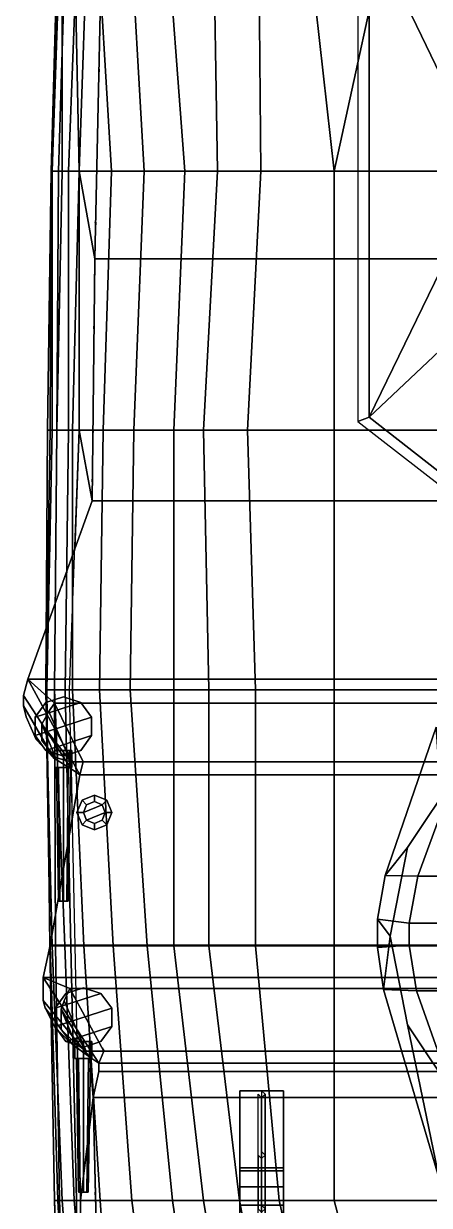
# Model space of a CAD drawing. Header units: millimetres. Extents: x -15 to 15, y -108 to 101.
# Drawn here: x -13.7 to -4.41, y -15.38 to 11.67 of the extents above; entities that cross this region are included whole.
import ezdxf

# ---------------------------------------------------------------- set-up
doc = ezdxf.new("R2010")
doc.units = ezdxf.units.MM
for name, color, linetype in [('citadelle', 3, 'Continuous'), ('gun', 1, 'Continuous'), ('railings', 6, 'Continuous'), ('superstructure', 4, 'Continuous'), ('turret', 2, 'Continuous')]:
    doc.layers.add(name, color=color, linetype=linetype)

msp = doc.modelspace()

# ---------------------------------------------------------------- linework, layer by layer
for points in [[(-11.86, 15.78, 1.9), (-12.22, 14.28, 1.9), (-12.43, 8.29, 1.9), (-12.07, 6.28, 1.9)], [(-12.72, 14.28, -3.26), (-12.86, 14.28, -4.75), (-13.07, 8.29, -4.75), (-12.9, 8.29, -3.26)], [(-12.86, 14.28, -4.75), (-12.9, 14.28, -5.55), (-13.07, 8.29, -6.29), (-13.07, 8.29, -4.75)], [(-12.9, 14.28, -5.55), (-12.82, 14.28, -6.29), (-12.82, 8.29, -7), (-13.07, 8.29, -6.29)], [(-12.84, 14.28, -2.11), (-12.89, 14.28, -3.04), (-13.05, 8.29, -3.04), (-13.05, 8.29, -2.11)], [(-12.89, 14.28, -3.04), (-12.72, 14.28, -3.26), (-12.9, 8.29, -3.26), (-13.05, 8.29, -3.04)], [(-12.44, 14.28, 1.63), (-12.84, 14.28, -2.11), (-13.05, 8.29, -2.11), (-12.67, 8.29, 1.63)], [(-12.82, 14.28, -6.29), (-12.55, 14.28, -7), (-12.43, 8.29, -7.66), (-12.82, 8.29, -7)], [(-12.22, 14.28, 1.9), (-12.44, 14.28, 1.63), (-12.67, 8.29, 1.63), (-12.43, 8.29, 1.9)], [(-12.55, 14.28, -7), (-12.05, 14.28, -7.66), (-11.69, 8.29, -8.31), (-12.43, 8.29, -7.66)], [(-12.05, 14.28, -7.66), (-11.28, 14.28, -8.31), (-10.94, 8.29, -8.76), (-11.69, 8.29, -8.31)], [(-11.28, 14.28, -8.31), (-10.46, 14.28, -8.76), (-10.01, 8.29, -9.13), (-10.94, 8.29, -8.76)], [(-10.46, 14.28, -8.76), (-9.36, 14.28, -9.13), (-9.26, 8.29, -9.3), (-10.01, 8.29, -9.13)], [(-9.36, 14.28, -9.13), (-8.32, 14.28, -9.3), (-8.27, 8.29, -9.42), (-9.26, 8.29, -9.3)], [(-8.32, 14.28, -9.3), (-7.26, 14.28, -9.42), (-6.59, 8.29, -9.51), (-8.27, 8.29, -9.42)], [(-7.26, 14.28, -9.42), (-5.28, 14.28, -9.51), (-6.59, 8.29, -9.51)], [(-5.28, 14.28, -9.51), (0, 14.28, -9.55), (0, 8.29, -9.55), (-6.59, 8.29, -9.51)], [(-13.07, 8.29, -4.75), (-13.07, 8.29, -6.29), (-13.15, 2.36, -6.29), (-13.09, 2.36, -4.75)], [(-13.07, 8.29, -6.29), (-12.82, 8.29, -7), (-12.94, 2.36, -7), (-13.15, 2.36, -6.29)], [(-12.9, 8.29, -3.26), (-13.07, 8.29, -4.75), (-13.09, 2.36, -4.75), (-12.94, 2.36, -3.26)], [(-12.67, 8.29, 1.63), (-13.05, 8.29, -2.11), (-13.05, 2.36, -2.11), (-12.67, 2.36, 1.63)], [(-13.05, 8.29, -2.11), (-13.05, 8.29, -3.04), (-13.05, 2.36, -3.04), (-13.05, 2.36, -2.11)], [(-13.05, 8.29, -3.04), (-12.9, 8.29, -3.26), (-12.94, 2.36, -3.26), (-13.05, 2.36, -3.04)], [(-12.82, 8.29, -7), (-12.43, 8.29, -7.66), (-12.58, 2.36, -7.66), (-12.94, 2.36, -7)], [(-12.43, 8.29, 1.9), (-12.67, 8.29, 1.63), (-12.67, 2.36, 1.63), (-12.43, 2.36, 1.9)], [(-12.43, 8.29, -7.66), (-11.69, 8.29, -8.31), (-11.88, 2.36, -8.31), (-12.58, 2.36, -7.66)], [(-12.07, 6.28, 1.9), (-12.43, 8.29, 1.9), (-12.43, 2.36, 1.9), (-12.13, 0.74, 1.9)], [(-11.69, 8.29, -8.31), (-10.94, 8.29, -8.76), (-11.18, 2.36, -8.76), (-11.88, 2.36, -8.31)], [(-10.94, 8.29, -8.76), (-10.01, 8.29, -9.13), (-10.26, 2.36, -9.13), (-11.18, 2.36, -8.76)], [(-10.01, 8.29, -9.13), (-9.26, 8.29, -9.3), (-9.58, 2.36, -9.3), (-10.26, 2.36, -9.13)], [(-9.26, 8.29, -9.3), (-8.27, 8.29, -9.42), (-8.57, 2.36, -9.42), (-9.58, 2.36, -9.3)], [(-8.27, 8.29, -9.42), (-6.59, 8.29, -9.51), (-6.59, 2.36, -9.51), (-8.57, 2.36, -9.42)], [(-6.59, 8.29, -9.51), (0, 8.29, -9.55), (0, 2.36, -9.55), (-6.59, 2.36, -9.51)], [(-12.94, 2.36, -3.26), (-13.09, 2.36, -4.75), (-13.19, -3.58, -4.75), (-12.99, -3.58, -3.26)], [(-13.09, 2.36, -4.75), (-13.15, 2.36, -6.29), (-13.19, -3.58, -6.29), (-13.19, -3.58, -4.75)], [(-13.15, 2.36, -6.29), (-12.94, 2.36, -7), (-12.99, -3.58, -7), (-13.19, -3.58, -6.29)], [(-13.05, 2.36, -2.11), (-13.05, 2.36, -3.04), (-13.17, -3.58, -3.04)], [(-13.05, 2.36, -3.04), (-12.94, 2.36, -3.26), (-12.99, -3.58, -3.26), (-13.17, -3.58, -3.04)], [(-12.67, 2.36, 1.63), (-13.05, 2.36, -2.11), (-13.17, -3.58, -3.04), (-12.75, -3.58, 1.77)], [(-12.94, 2.36, -7), (-12.58, 2.36, -7.66), (-12.58, -3.58, -7.71), (-12.99, -3.58, -7)], [(-12.43, 2.36, 1.9), (-12.67, 2.36, 1.63), (-12.75, -3.58, 1.77), (-12.65, -3.58, 1.9)], [(-12.58, 2.36, -7.66), (-11.88, 2.36, -8.31), (-11.96, -3.58, -8.31), (-12.58, -3.58, -7.71)], [(-12.43, 2.36, 1.9), (-12.43, 2.36, 1.9), (-12.531, -0.374, 1.9), (-12.13, 0.74, 1.9)], [(-11.88, 2.36, -8.31), (-11.18, 2.36, -8.76), (-11.26, -3.58, -8.76), (-11.96, -3.58, -8.31)], [(-11.18, 2.36, -8.76), (-10.26, 2.36, -9.13), (-10.26, -3.58, -9.13), (-11.26, -3.58, -8.76)], [(-10.26, 2.36, -9.13), (-9.58, 2.36, -9.3), (-9.46, -3.58, -9.3), (-10.26, -3.58, -9.13)], [(-9.58, 2.36, -9.3), (-8.57, 2.36, -9.42), (-8.39, -3.58, -9.42), (-9.46, -3.58, -9.3)], [(-8.57, 2.36, -9.42), (-6.59, 2.36, -9.51), (-6.59, -3.58, -9.51), (-8.39, -3.58, -9.42)], [(-6.59, 2.36, -9.51), (0, 2.36, -9.55), (0, -3.58, -9.55), (-6.59, -3.58, -9.51)], [(-13.19, -3.58, -4.75), (-13.19, -3.58, -6.29), (-13.05, -9.44, -6.29), (-13.09, -9.44, -4.75)], [(-13.19, -3.58, -6.29), (-12.99, -3.58, -7), (-12.76, -9.44, -7.07), (-13.05, -9.44, -6.29)], [(-12.99, -3.58, -3.26), (-13.19, -3.58, -4.75), (-13.09, -9.44, -4.75), (-12.97, -9.44, -3.26)], [(-12.75, -3.58, 1.77), (-13.17, -3.58, -3.04), (-13.1, -9.44, -3.04), (-12.62, -9.44, 1.77)], [(-13.17, -3.58, -3.04), (-12.99, -3.58, -3.26), (-12.97, -9.44, -3.26), (-13.1, -9.44, -3.04)], [(-12.99, -3.58, -7), (-12.58, -3.58, -7.71), (-12.32, -9.44, -7.71), (-12.76, -9.44, -7.07)], [(-12.65, -3.58, 1.9), (-12.75, -3.58, 1.77), (-12.62, -9.44, 1.77), (-12.52, -9.44, 1.9)], [(-12.58, -3.58, -7.71), (-11.96, -3.58, -8.31), (-11.65, -9.44, -8.31), (-12.32, -9.44, -7.71)], [(-11.96, -3.58, -8.31), (-11.26, -3.58, -8.76), (-10.87, -9.44, -8.76), (-11.65, -9.44, -8.31)], [(-11.26, -3.58, -8.76), (-10.26, -3.58, -9.13), (-10.26, -9.44, -9), (-10.87, -9.44, -8.76)], [(-10.26, -3.58, -9.13), (-9.46, -3.58, -9.3), (-9.46, -9.44, -9.21), (-10.26, -9.44, -9)], [(-9.46, -3.58, -9.3), (-8.39, -3.58, -9.42), (-8.39, -9.44, -9.37), (-9.46, -9.44, -9.21)], [(-8.39, -3.58, -9.42), (-6.59, -3.58, -9.51), (-6.59, -9.44, -9.5), (-8.39, -9.44, -9.37)], [(-6.59, -3.58, -9.51), (0, -3.58, -9.55), (0, -9.44, -9.55), (-6.59, -9.44, -9.5)], [(-12.61, -5.39, 1.9), (-12.61, -5.39, 1.9), (-12.585, -6.531, 1.9), (-12.41, -5.53, 1.9)], [(-12.62, -9.44, 1.77), (-13.1, -9.44, -3.04), (-12.99, -15.27, -3.04), (-12.49, -15.27, 1.77)], [(-13.1, -9.44, -3.04), (-12.97, -9.44, -3.26), (-12.88, -15.27, -3.26), (-12.99, -15.27, -3.04)], [(-13.09, -9.44, -4.75), (-13.05, -9.44, -6.29), (-12.82, -15.27, -6.04), (-12.92, -15.27, -4.75)], [(-12.97, -9.44, -3.26), (-13.09, -9.44, -4.75), (-12.92, -15.27, -4.75), (-12.88, -15.27, -3.26)], [(-13.05, -9.44, -6.29), (-12.76, -9.44, -7.07), (-12.54, -15.27, -6.9), (-12.82, -15.27, -6.04)], [(-12.76, -9.44, -7.07), (-12.32, -9.44, -7.71), (-11.95, -15.27, -7.71), (-12.54, -15.27, -6.9)], [(-12.52, -9.44, 1.9), (-12.62, -9.44, 1.77), (-12.49, -15.27, 1.77), (-12.4, -15.27, 1.9)], [(-12.32, -9.44, -7.71), (-11.65, -9.44, -8.31), (-11.22, -15.27, -8.31), (-11.95, -15.27, -7.71)], [(-11.65, -9.44, -8.31), (-10.87, -9.44, -8.76), (-10.29, -15.27, -8.76), (-11.22, -15.27, -8.31)], [(-10.87, -9.44, -8.76), (-10.26, -9.44, -9), (-9.58, -15.27, -9), (-10.29, -15.27, -8.76)], [(-10.26, -9.44, -9), (-9.46, -9.44, -9.21), (-8.76, -15.27, -9.21), (-9.58, -15.27, -9)], [(-9.46, -9.44, -9.21), (-8.39, -9.44, -9.37), (-7.85, -15.27, -9.34), (-8.76, -15.27, -9.21)], [(-8.39, -9.44, -9.37), (-6.59, -9.44, -9.5), (-6.59, -15.27, -9.44), (-7.85, -15.27, -9.34)], [(-6.59, -9.44, -9.5), (0, -9.44, -9.55), (0, -15.27, -9.55), (-6.59, -15.27, -9.44)], [(-12.18, -11.99, 1.9), (-12.472, -11.778, 1.9), (-12.4, -15.27, 1.9), (-12.11, -12.91, 1.9)], [(-11.98, -12.13, 1.9), (-12.18, -11.99, 1.9), (-12.11, -12.91, 1.9), (-11.98, -12.32, 1.9)], [(-12.11, -12.91, 1.9), (-12.4, -15.27, 1.9), (-12.32, -21.15, 1.9), (-11.83, -24.43, 1.9)], [(-8.75, -12.76, 5.77), (-8.75, -14.59, 5.77), (-7.75, -14.59, 5.77), (-7.75, -12.76, 5.77)], [(-8.75, -12.76, 5.52), (-8.75, -14.52, 5.21), (-8.75, -14.59, 5.77), (-8.75, -12.76, 5.77)], [(-7.75, -12.76, 5.77), (-7.75, -12.76, 5.52), (-8.75, -12.76, 5.52), (-8.75, -12.76, 5.77)], [(-7.75, -12.76, 5.52), (-7.75, -14.52, 5.21), (-8.75, -14.52, 5.21), (-8.75, -12.76, 5.52)], [(-7.75, -14.59, 5.77), (-7.75, -14.52, 5.21), (-7.75, -12.76, 5.52), (-7.75, -12.76, 5.77)], [(-8.75, -14.52, 5.21), (-8.75, -14.96, 4.81), (-8.75, -15.38, 5.16), (-8.75, -14.59, 5.77)], [(-7.75, -14.52, 5.21), (-7.75, -14.96, 4.81), (-8.75, -14.96, 4.81), (-8.75, -14.52, 5.21)], [(-8.75, -14.59, 5.77), (-8.75, -15.38, 5.16), (-7.75, -15.38, 5.16), (-7.75, -14.59, 5.77)], [(-7.75, -15.38, 5.16), (-7.75, -14.96, 4.81), (-7.75, -14.52, 5.21), (-7.75, -14.59, 5.77)], [(-8.75, -14.96, 4.81), (-8.75, -16.18, 4.81), (-8.75, -15.96, 5.16), (-8.75, -15.38, 5.16)], [(-7.75, -14.96, 4.81), (-7.75, -16.18, 4.81), (-8.75, -16.18, 4.81), (-8.75, -14.96, 4.81)], [(-7.75, -15.96, 5.16), (-7.75, -16.18, 4.81), (-7.75, -14.96, 4.81), (-7.75, -15.38, 5.16)], [(-12.49, -15.27, 1.77), (-12.99, -15.27, -3.04), (-12.78, -21.15, -2.05), (-12.42, -21.15, 1.77)], [(-12.99, -15.27, -3.04), (-12.88, -15.27, -3.26), (-12.65, -21.15, -3.26), (-12.82, -21.15, -3.04)], [(-12.99, -15.27, -3.04), (-12.99, -15.27, -3.04), (-12.82, -21.15, -3.04), (-12.78, -21.15, -2.05)], [(-12.92, -15.27, -4.75), (-12.82, -15.27, -6.04), (-12.36, -21.15, -6.04), (-12.61, -21.15, -4.63)], [(-12.88, -15.27, -3.26), (-12.92, -15.27, -4.75), (-12.61, -21.15, -4.63), (-12.65, -21.15, -3.26)], [(-12.82, -15.27, -6.04), (-12.54, -15.27, -6.9), (-12, -21.15, -6.9), (-12.36, -21.15, -6.04)], [(-12.54, -15.27, -6.9), (-11.95, -15.27, -7.71), (-11.53, -21.15, -7.56), (-12, -21.15, -6.9)], [(-12.4, -15.27, 1.9), (-12.49, -15.27, 1.77), (-12.42, -21.15, 1.77), (-12.32, -21.15, 1.9)], [(-11.95, -15.27, -7.71), (-11.22, -15.27, -8.31), (-10.44, -21.15, -8.31), (-11.53, -21.15, -7.56)], [(-11.22, -15.27, -8.31), (-10.29, -15.27, -8.76), (-9.43, -21.15, -8.76), (-10.44, -21.15, -8.31)], [(-10.29, -15.27, -8.76), (-9.58, -15.27, -9), (-8.63, -21.15, -9), (-9.43, -21.15, -8.76)], [(-9.58, -15.27, -9), (-8.76, -15.27, -9.21), (-7.64, -21.15, -9.21), (-8.63, -21.15, -9)], [(-8.76, -15.27, -9.21), (-7.85, -15.27, -9.34), (-6.52, -21.15, -9.34), (-7.64, -21.15, -9.21)], [(-8.75, -15.38, 5.16), (-8.75, -15.96, 5.16), (-7.75, -15.96, 5.16), (-7.75, -15.38, 5.16)], [(-7.85, -15.27, -9.34), (-6.59, -15.27, -9.44), (-5.04, -21.15, -9.44), (-6.52, -21.15, -9.34)], [(-6.59, -15.27, -9.44), (0, -15.27, -9.55), (0, -21.15, -9.55), (-5.04, -21.15, -9.44)]]:
    msp.add_3dface(points)
at = {"layer": 'citadelle'}
for points in [[(-11.86, 15.78, 4.59), (-11.86, 15.78, 1.9), (-12.07, 6.28, 1.9), (-12.07, 6.28, 4.59)], [(11.86, 15.78, 4.59), (-11.86, 15.78, 4.59), (-12.07, 6.28, 4.59), (12.07, 6.28, 4.59)], [(-12.07, 6.28, 4.59), (-12.07, 6.28, 1.9), (-12.13, 0.74, 1.9), (-12.13, 0.74, 4.59)], [(12.07, 6.28, 4.59), (-12.07, 6.28, 4.59), (-12.13, 0.74, 4.59), (12.13, 0.74, 4.59)], [(-12.13, 0.74, 4.59), (-12.13, 0.74, 1.9), (-13.6, -3.34, 1.9), (-13.6, -3.34, 4.59)], [(12.13, 0.74, 4.59), (-12.13, 0.74, 4.59), (-13.6, -3.34, 4.59), (13.6, -3.34, 4.59)], [(-13.6, -3.34, 3.04), (-13.6, -3.34, 1.9), (-13.7, -3.71, 1.9), (-13.7, -3.71, 3.04)], [(-12.61, -5.39, 3.04), (-12.41, -5.53, 3.04), (-13.6, -3.34, 3.04), (-13.7, -3.71, 3.04)], [(-13.6, -3.34, 4.59), (-13.6, -3.34, 3.04), (-12.99, -3.89, 3.04), (-12.99, -3.89, 4.59)], [(-12.41, -5.53, 3.04), (-12.34, -5.23, 3.04), (-12.99, -3.89, 3.04), (-13.6, -3.34, 3.04)], [(13.6, -3.34, 4.59), (-13.6, -3.34, 4.59), (-12.99, -3.89, 4.59), (12.99, -3.89, 4.59)], [(-13.7, -3.71, 3.04), (-13.7, -3.71, 1.9), (-13.7, -3.95, 1.9), (-13.7, -3.95, 3.04)], [(-13.01, -5.15, 3.04), (-12.61, -5.39, 3.04), (-13.7, -3.71, 3.04), (-13.7, -3.95, 3.04)], [(-13.7, -3.95, 3.04), (-13.7, -3.95, 1.9), (-13.64, -4.2, 1.9), (-13.64, -4.2, 3.04)], [(-13.41, -4.72, 3.04), (-13.01, -5.15, 3.04), (-13.7, -3.95, 3.04), (-13.64, -4.2, 3.04)], [(-12.99, -3.89, 4.59), (-12.99, -3.89, 3.95), (-13.12, -4.08, 3.95), (-13.12, -4.08, 4.59)], [(-12.62, -5.23, 3.95), (-13.12, -4.08, 3.95), (-12.99, -3.89, 3.95), (-12.34, -5.23, 3.95)], [(-13.12, -4.08, 4.59), (-12.62, -5.23, 4.59), (-12.34, -5.23, 4.59), (-12.99, -3.89, 4.59)], [(-12.34, -5.23, 3.04), (-12.34, -5.23, 3.95), (-12.99, -3.89, 3.95), (-12.99, -3.89, 3.04)], [(12.99, -3.89, 4.59), (-12.99, -3.89, 4.59), (-12.34, -5.23, 4.59), (12.34, -5.23, 4.59)], [(-13.64, -4.2, 3.04), (-13.64, -4.2, 1.9), (-13.41, -4.72, 1.9), (-13.41, -4.72, 3.04)], [(-13.12, -4.08, 4.59), (-13.12, -4.08, 3.95), (-13.28, -4.37, 3.95), (-13.28, -4.37, 4.59)], [(-12.62, -5.23, 3.95), (-13.28, -4.37, 3.95), (-13.12, -4.08, 3.95), (-12.62, -5.23, 3.95)], [(-13.28, -4.37, 4.59), (-12.97, -5.13, 4.59), (-12.62, -5.23, 4.59), (-13.12, -4.08, 4.59)], [(-13.28, -4.37, 4.59), (-13.28, -4.37, 3.95), (-13.28, -4.74, 3.95), (-13.28, -4.74, 4.59)], [(-12.97, -5.13, 3.95), (-13.28, -4.74, 3.95), (-13.28, -4.37, 3.95), (-12.62, -5.23, 3.95)], [(-13.28, -4.74, 4.59), (-13.28, -4.74, 4.59), (-12.97, -5.13, 4.59), (-13.28, -4.37, 4.59)], [(-13.41, -4.72, 3.04), (-13.41, -4.72, 1.9), (-13.01, -5.15, 1.9), (-13.01, -5.15, 3.04)], [(-13.28, -4.74, 4.59), (-13.28, -4.74, 3.95), (-12.97, -5.13, 3.95), (-12.97, -5.13, 4.59)], [(-12.97, -5.13, 4.59), (-12.97, -5.13, 3.95), (-12.62, -5.23, 3.95), (-12.62, -5.23, 4.59)], [(-13.01, -5.15, 3.04), (-13.01, -5.15, 1.9), (-12.61, -5.39, 1.9), (-12.61, -5.39, 3.04)], [(-12.62, -5.23, 4.59), (-12.62, -5.23, 3.95), (-12.34, -5.23, 3.95), (-12.34, -5.23, 4.59)], [(-12.61, -5.39, 3.04), (-12.61, -5.39, 1.9), (-12.41, -5.53, 1.9), (-12.41, -5.53, 3.04)], [(-12.34, -5.23, 4.59), (-12.34, -5.23, 3.04), (-12.41, -5.53, 3.04), (-12.41, -5.53, 4.59)], [(12.34, -5.23, 4.59), (-12.34, -5.23, 4.59), (-12.41, -5.53, 4.59), (12.41, -5.53, 4.59)], [(-12.41, -5.53, 4.59), (-12.41, -5.53, 1.9), (-13.09, -9.43, 1.9), (-13.09, -9.43, 4.59)], [(12.41, -5.53, 4.59), (-12.41, -5.53, 4.59), (-13.09, -9.43, 4.59), (13.09, -9.43, 4.59)], [(-12.363, -6.107, 4.89), (-12.48, -6.39, 4.89), (-12.33, -6.39, 5.05), (-12.257, -6.213, 5.05)], [(-12.363, -6.107, 4.59), (-12.48, -6.39, 4.59), (-12.48, -6.39, 4.89), (-12.363, -6.107, 4.89)], [(-12.08, -5.99, 4.89), (-12.363, -6.107, 4.89), (-12.257, -6.213, 5.05), (-12.08, -6.14, 5.05)], [(-12.08, -5.99, 4.59), (-12.363, -6.107, 4.59), (-12.363, -6.107, 4.89), (-12.08, -5.99, 4.89)], [(-12.33, -6.39, 5.05), (-11.903, -6.213, 5.05), (-12.08, -6.14, 5.05), (-12.257, -6.213, 5.05)], [(-12.257, -6.567, 5.05), (-11.83, -6.39, 5.05), (-11.903, -6.213, 5.05), (-12.33, -6.39, 5.05)], [(-11.797, -6.107, 4.89), (-12.08, -5.99, 4.89), (-12.08, -6.14, 5.05), (-11.903, -6.213, 5.05)], [(-11.797, -6.107, 4.59), (-12.08, -5.99, 4.59), (-12.08, -5.99, 4.89), (-11.797, -6.107, 4.89)], [(-11.68, -6.39, 4.89), (-11.797, -6.107, 4.89), (-11.903, -6.213, 5.05), (-11.83, -6.39, 5.05)], [(-11.68, -6.39, 4.59), (-11.797, -6.107, 4.59), (-11.797, -6.107, 4.89), (-11.68, -6.39, 4.89)], [(-12.48, -6.39, 4.89), (-12.363, -6.673, 4.89), (-12.257, -6.567, 5.05), (-12.33, -6.39, 5.05)], [(-12.48, -6.39, 4.59), (-12.363, -6.673, 4.59), (-12.363, -6.673, 4.89), (-12.48, -6.39, 4.89)], [(-12.08, -6.64, 5.05), (-11.903, -6.567, 5.05), (-11.83, -6.39, 5.05), (-12.257, -6.567, 5.05)], [(-11.797, -6.673, 4.89), (-11.68, -6.39, 4.89), (-11.83, -6.39, 5.05), (-11.903, -6.567, 5.05)], [(-11.797, -6.673, 4.59), (-11.68, -6.39, 4.59), (-11.68, -6.39, 4.89), (-11.797, -6.673, 4.89)], [(-12.363, -6.673, 4.89), (-12.08, -6.79, 4.89), (-12.08, -6.64, 5.05), (-12.257, -6.567, 5.05)], [(-12.363, -6.673, 4.59), (-12.08, -6.79, 4.59), (-12.08, -6.79, 4.89), (-12.363, -6.673, 4.89)], [(-12.08, -6.79, 4.89), (-11.797, -6.673, 4.89), (-11.903, -6.567, 5.05), (-12.08, -6.64, 5.05)], [(-12.08, -6.79, 4.59), (-11.797, -6.673, 4.59), (-11.797, -6.673, 4.89), (-12.08, -6.79, 4.89)], [(-13.09, -9.43, 4.59), (-13.09, -9.43, 1.9), (-13.25, -10.17, 1.9), (-13.25, -10.17, 4.59)], [(13.09, -9.43, 4.59), (-13.09, -9.43, 4.59), (-13.25, -10.17, 4.59), (13.25, -10.17, 4.59)], [(-13.25, -10.17, 3.04), (-13.25, -10.17, 1.9), (-13.25, -10.69, 1.9), (-13.25, -10.69, 3.04)], [(-13.25, -10.17, 4.59), (-13.25, -10.17, 3.04), (-12.64, -10.42, 3.04), (-12.64, -10.42, 4.59)], [(-12.18, -11.99, 3.04), (-11.98, -12.13, 3.04), (-13.25, -10.17, 3.04), (-13.25, -10.69, 3.04)], [(-11.98, -12.13, 3.04), (-11.86, -11.85, 3.04), (-12.64, -10.42, 3.04), (-13.25, -10.17, 3.04)], [(13.25, -10.17, 4.59), (-13.25, -10.17, 4.59), (-12.64, -10.42, 4.59), (12.64, -10.42, 4.59)], [(-12.64, -10.42, 4.59), (-12.64, -10.42, 3.95), (-12.77, -10.7, 3.95), (-12.77, -10.7, 4.59)], [(-12.27, -11.85, 3.95), (-12.77, -10.7, 3.95), (-12.64, -10.42, 3.95), (-11.86, -11.85, 3.95)], [(-12.77, -10.7, 4.59), (-12.27, -11.85, 4.59), (-11.86, -11.85, 4.59), (-12.64, -10.42, 4.59)], [(-11.86, -11.85, 3.04), (-11.86, -11.85, 3.95), (-12.64, -10.42, 3.95), (-12.64, -10.42, 3.04)], [(12.64, -10.42, 4.59), (-12.64, -10.42, 4.59), (-11.86, -11.85, 4.59), (11.86, -11.85, 4.59)], [(-13.25, -10.69, 3.04), (-13.25, -10.69, 1.9), (-13.21, -10.86, 1.9), (-13.21, -10.86, 3.04)], [(-12.58, -11.7, 3.04), (-12.18, -11.99, 3.04), (-13.25, -10.69, 3.04), (-13.21, -10.86, 3.04)], [(-12.77, -10.7, 4.59), (-12.77, -10.7, 3.95), (-12.84, -10.89, 3.95), (-12.84, -10.89, 4.59)], [(-12.27, -11.85, 3.95), (-12.84, -10.89, 3.95), (-12.77, -10.7, 3.95), (-12.27, -11.85, 3.95)], [(-12.84, -10.89, 4.59), (-12.52, -11.67, 4.59), (-12.27, -11.85, 4.59), (-12.77, -10.7, 4.59)], [(-13.21, -10.86, 3.04), (-13.21, -10.86, 1.9), (-12.98, -11.32, 1.9), (-12.98, -11.32, 3.04)], [(-12.98, -11.32, 3.04), (-12.58, -11.7, 3.04), (-13.21, -10.86, 3.04), (-12.98, -11.32, 3.04)], [(-12.84, -10.89, 4.59), (-12.84, -10.89, 3.95), (-12.84, -11.36, 3.95), (-12.84, -11.36, 4.59)], [(-12.52, -11.67, 3.95), (-12.84, -11.36, 3.95), (-12.84, -10.89, 3.95), (-12.27, -11.85, 3.95)], [(-12.84, -11.36, 4.59), (-12.84, -11.36, 4.59), (-12.52, -11.67, 4.59), (-12.84, -10.89, 4.59)], [(-12.98, -11.32, 3.04), (-12.98, -11.32, 1.9), (-12.58, -11.7, 1.9), (-12.58, -11.7, 3.04)], [(-12.84, -11.36, 4.59), (-12.84, -11.36, 3.95), (-12.52, -11.67, 3.95), (-12.52, -11.67, 4.59)], [(-12.58, -11.7, 3.04), (-12.58, -11.7, 1.9), (-12.18, -11.99, 1.9), (-12.18, -11.99, 3.04)], [(-12.52, -11.67, 4.59), (-12.52, -11.67, 3.95), (-12.27, -11.85, 3.95), (-12.27, -11.85, 4.59)], [(-12.27, -11.85, 4.59), (-12.27, -11.85, 3.95), (-11.86, -11.85, 3.95), (-11.86, -11.85, 4.59)], [(-11.86, -11.85, 4.59), (-11.86, -11.85, 3.04), (-11.98, -12.13, 3.04), (-11.98, -12.13, 4.59)], [(11.86, -11.85, 4.59), (-11.86, -11.85, 4.59), (-11.98, -12.13, 4.59), (11.98, -12.13, 4.59)], [(-12.18, -11.99, 3.04), (-12.18, -11.99, 1.9), (-11.98, -12.13, 1.9), (-11.98, -12.13, 3.04)], [(-11.98, -12.13, 4.59), (-11.98, -12.13, 1.9), (-11.98, -12.32, 1.9), (-11.98, -12.32, 4.59)], [(11.98, -12.13, 4.59), (-11.98, -12.13, 4.59), (-11.98, -12.32, 4.59), (11.98, -12.32, 4.59)], [(-11.98, -12.32, 4.59), (-11.98, -12.32, 1.9), (-12.11, -12.91, 1.9), (-12.11, -12.91, 4.59)], [(11.98, -12.32, 4.59), (-11.98, -12.32, 4.59), (-12.11, -12.91, 4.59), (12.11, -12.91, 4.59)], [(-12.11, -12.91, 4.59), (-12.11, -12.91, 1.9), (-11.832, -24.36, 1.9), (-11.832, -24.36, 4.59)], [(12.11, -12.91, 4.59), (-12.11, -12.91, 4.59), (-11.83, -24.43, 4.59), (11.83, -24.43, 4.59)]]:
    msp.add_3dface(points, dxfattribs=at)
at = {"layer": 'gun'}
for points in [[(-12.928, -5.36, 3.422), (-12.985, -5.36, 3.56), (-12.985, -4.97, 3.56), (-12.928, -4.97, 3.422)], [(-12.985, -5.36, 3.56), (-12.928, -5.36, 3.698), (-12.928, -4.97, 3.698), (-12.985, -4.97, 3.56)], [(-12.79, -5.36, 3.365), (-12.928, -5.36, 3.422), (-12.928, -4.97, 3.422), (-12.79, -4.97, 3.365)], [(-12.928, -5.36, 3.698), (-12.79, -5.36, 3.755), (-12.79, -4.97, 3.755), (-12.928, -4.97, 3.698)], [(-12.652, -5.36, 3.422), (-12.79, -5.36, 3.365), (-12.79, -4.97, 3.365), (-12.652, -4.97, 3.422)], [(-12.79, -5.36, 3.755), (-12.652, -5.36, 3.698), (-12.652, -4.97, 3.698), (-12.79, -4.97, 3.755)], [(-12.595, -5.36, 3.56), (-12.652, -5.36, 3.422), (-12.652, -4.97, 3.422), (-12.595, -4.97, 3.56)], [(-12.652, -5.36, 3.698), (-12.595, -5.36, 3.56), (-12.595, -4.97, 3.56), (-12.652, -4.97, 3.698)], [(-12.95, -5.36, 3.56), (-12.903, -5.36, 3.673), (-12.928, -5.36, 3.698), (-12.985, -5.36, 3.56)], [(-12.903, -5.36, 3.447), (-12.95, -5.36, 3.56), (-12.985, -5.36, 3.56), (-12.928, -5.36, 3.422)], [(-12.868, -8.42, 3.482), (-12.9, -8.42, 3.56), (-12.95, -5.36, 3.56), (-12.903, -5.36, 3.447)], [(-12.9, -8.42, 3.56), (-12.868, -8.42, 3.638), (-12.903, -5.36, 3.673), (-12.95, -5.36, 3.56)], [(-12.903, -5.36, 3.673), (-12.79, -5.36, 3.72), (-12.79, -5.36, 3.755), (-12.928, -5.36, 3.698)], [(-12.79, -5.36, 3.4), (-12.903, -5.36, 3.447), (-12.928, -5.36, 3.422), (-12.79, -5.36, 3.365)], [(-12.79, -8.42, 3.45), (-12.868, -8.42, 3.482), (-12.903, -5.36, 3.447), (-12.79, -5.36, 3.4)], [(-12.868, -8.42, 3.638), (-12.79, -8.42, 3.67), (-12.79, -5.36, 3.72), (-12.903, -5.36, 3.673)], [(-12.712, -8.42, 3.482), (-12.79, -8.42, 3.45), (-12.79, -5.36, 3.4), (-12.677, -5.36, 3.447)], [(-12.79, -8.42, 3.67), (-12.712, -8.42, 3.638), (-12.677, -5.36, 3.673), (-12.79, -5.36, 3.72)], [(-12.677, -5.36, 3.447), (-12.79, -5.36, 3.4), (-12.79, -5.36, 3.365), (-12.652, -5.36, 3.422)], [(-12.79, -5.36, 3.72), (-12.677, -5.36, 3.673), (-12.652, -5.36, 3.698), (-12.79, -5.36, 3.755)], [(-12.68, -8.42, 3.56), (-12.712, -8.42, 3.482), (-12.677, -5.36, 3.447), (-12.63, -5.36, 3.56)], [(-12.712, -8.42, 3.638), (-12.68, -8.42, 3.56), (-12.63, -5.36, 3.56), (-12.677, -5.36, 3.673)], [(-12.63, -5.36, 3.56), (-12.677, -5.36, 3.447), (-12.652, -5.36, 3.422), (-12.595, -5.36, 3.56)], [(-12.677, -5.36, 3.673), (-12.63, -5.36, 3.56), (-12.595, -5.36, 3.56), (-12.652, -5.36, 3.698)], [(-12.868, -8.42, 3.482), (-12.79, -8.42, 3.45), (-12.712, -8.42, 3.482), (-12.9, -8.42, 3.56)], [(-12.9, -8.42, 3.56), (-12.712, -8.42, 3.482), (-12.68, -8.42, 3.56), (-12.868, -8.42, 3.638)], [(-12.868, -8.42, 3.638), (-12.68, -8.42, 3.56), (-12.712, -8.42, 3.638), (-12.79, -8.42, 3.67)], [(-12.525, -12.02, 3.56), (-12.468, -12.02, 3.698), (-12.468, -11.63, 3.698), (-12.525, -11.63, 3.56)], [(-12.468, -12.02, 3.422), (-12.525, -12.02, 3.56), (-12.525, -11.63, 3.56), (-12.468, -11.63, 3.422)], [(-12.468, -12.02, 3.698), (-12.33, -12.02, 3.755), (-12.33, -11.63, 3.755), (-12.468, -11.63, 3.698)], [(-12.33, -12.02, 3.365), (-12.468, -12.02, 3.422), (-12.468, -11.63, 3.422), (-12.33, -11.63, 3.365)], [(-12.33, -12.02, 3.755), (-12.192, -12.02, 3.698), (-12.192, -11.63, 3.698), (-12.33, -11.63, 3.755)], [(-12.192, -12.02, 3.422), (-12.33, -12.02, 3.365), (-12.33, -11.63, 3.365), (-12.192, -11.63, 3.422)], [(-12.192, -12.02, 3.698), (-12.135, -12.02, 3.56), (-12.135, -11.63, 3.56), (-12.192, -11.63, 3.698)], [(-12.135, -12.02, 3.56), (-12.192, -12.02, 3.422), (-12.192, -11.63, 3.422), (-12.135, -11.63, 3.56)], [(-12.443, -12.02, 3.447), (-12.49, -12.02, 3.56), (-12.525, -12.02, 3.56), (-12.468, -12.02, 3.422)], [(-12.49, -12.02, 3.56), (-12.443, -12.02, 3.673), (-12.468, -12.02, 3.698), (-12.525, -12.02, 3.56)], [(-12.44, -15.08, 3.56), (-12.408, -15.08, 3.638), (-12.443, -12.02, 3.673), (-12.49, -12.02, 3.56)], [(-12.408, -15.08, 3.482), (-12.44, -15.08, 3.56), (-12.49, -12.02, 3.56), (-12.443, -12.02, 3.447)], [(-12.33, -12.02, 3.4), (-12.443, -12.02, 3.447), (-12.468, -12.02, 3.422), (-12.33, -12.02, 3.365)], [(-12.443, -12.02, 3.673), (-12.33, -12.02, 3.72), (-12.33, -12.02, 3.755), (-12.468, -12.02, 3.698)], [(-12.408, -15.08, 3.638), (-12.33, -15.08, 3.67), (-12.33, -12.02, 3.72), (-12.443, -12.02, 3.673)], [(-12.33, -15.08, 3.45), (-12.408, -15.08, 3.482), (-12.443, -12.02, 3.447), (-12.33, -12.02, 3.4)], [(-12.33, -15.08, 3.67), (-12.252, -15.08, 3.638), (-12.217, -12.02, 3.673), (-12.33, -12.02, 3.72)], [(-12.252, -15.08, 3.482), (-12.33, -15.08, 3.45), (-12.33, -12.02, 3.4), (-12.217, -12.02, 3.447)], [(-12.33, -12.02, 3.72), (-12.217, -12.02, 3.673), (-12.192, -12.02, 3.698), (-12.33, -12.02, 3.755)], [(-12.217, -12.02, 3.447), (-12.33, -12.02, 3.4), (-12.33, -12.02, 3.365), (-12.192, -12.02, 3.422)], [(-12.252, -15.08, 3.638), (-12.22, -15.08, 3.56), (-12.17, -12.02, 3.56), (-12.217, -12.02, 3.673)], [(-12.22, -15.08, 3.56), (-12.252, -15.08, 3.482), (-12.217, -12.02, 3.447), (-12.17, -12.02, 3.56)], [(-12.217, -12.02, 3.673), (-12.17, -12.02, 3.56), (-12.135, -12.02, 3.56), (-12.192, -12.02, 3.698)], [(-12.17, -12.02, 3.56), (-12.217, -12.02, 3.447), (-12.192, -12.02, 3.422), (-12.135, -12.02, 3.56)], [(-12.44, -15.08, 3.56), (-12.252, -15.08, 3.482), (-12.22, -15.08, 3.56), (-12.408, -15.08, 3.638)], [(-12.408, -15.08, 3.482), (-12.33, -15.08, 3.45), (-12.252, -15.08, 3.482), (-12.44, -15.08, 3.56)], [(-12.408, -15.08, 3.638), (-12.22, -15.08, 3.56), (-12.252, -15.08, 3.638), (-12.33, -15.08, 3.67)]]:
    msp.add_3dface(points, dxfattribs=at)
at = {"layer": 'railings'}
for points in [[(-12.07, 6.28, 5.8), (-11.86, 15.78, 5.8), (-11.86, 15.78, 5.73), (-12.07, 6.28, 5.73)], [(-12.07, 6.28, 5.73), (-11.86, 15.78, 5.73), (-11.86, 15.78, 5.8), (-12.07, 6.28, 5.8)], [(-12.07, 6.28, 5.31), (-11.86, 15.78, 5.31), (-11.86, 15.78, 5.38), (-12.07, 6.28, 5.38)], [(-12.07, 6.28, 5.38), (-11.86, 15.78, 5.38), (-11.86, 15.78, 5.31), (-12.07, 6.28, 5.31)], [(-11.97, 10.56, 4.59), (-11.97, 10.56, 5.73), (-11.97, 10.62, 5.73), (-11.97, 10.62, 4.59)], [(-11.97, 10.62, 4.59), (-11.97, 10.62, 5.73), (-11.97, 10.56, 5.73), (-11.97, 10.56, 4.59)], [(-12, 9.37, 4.59), (-12, 9.37, 5.73), (-12, 9.43, 5.73), (-12, 9.43, 4.59)], [(-12, 9.43, 4.59), (-12, 9.43, 5.73), (-12, 9.37, 5.73), (-12, 9.37, 4.59)], [(-12.02, 8.24, 4.59), (-12.02, 8.24, 5.73), (-12.02, 8.3, 5.73), (-12.02, 8.3, 4.59)], [(-12.02, 8.3, 4.59), (-12.02, 8.3, 5.73), (-12.02, 8.24, 5.73), (-12.02, 8.24, 4.59)], [(-12.05, 7.06, 4.59), (-12.05, 7.06, 5.73), (-12.06, 7.12, 5.73), (-12.05, 7.12, 4.59)], [(-12.05, 7.12, 4.59), (-12.06, 7.12, 5.73), (-12.05, 7.06, 5.73), (-12.05, 7.06, 4.59)], [(-12.13, 0.74, 5.73), (-12.07, 6.28, 5.73), (-12.07, 6.28, 5.8), (-12.13, 0.74, 5.8)], [(-12.13, 0.74, 5.8), (-12.07, 6.28, 5.8), (-12.07, 6.28, 5.73), (-12.13, 0.74, 5.73)], [(-12.13, 0.74, 5.38), (-12.07, 6.28, 5.38), (-12.07, 6.28, 5.31), (-12.13, 0.74, 5.31)], [(-12.13, 0.74, 5.31), (-12.07, 6.28, 5.31), (-12.07, 6.28, 5.38), (-12.13, 0.74, 5.38)], [(-12.08, 5.87, 4.59), (-12.08, 5.87, 5.73), (-12.07, 5.93, 5.73), (-12.07, 5.93, 4.59)], [(-12.07, 5.93, 4.59), (-12.07, 5.93, 5.73), (-12.08, 5.87, 5.73), (-12.08, 5.87, 4.59)], [(-12.09, 4.74, 4.59), (-12.09, 4.74, 5.73), (-12.09, 4.68, 5.73), (-12.09, 4.68, 4.59)], [(-12.09, 4.68, 4.59), (-12.09, 4.68, 5.73), (-12.09, 4.74, 5.73), (-12.09, 4.74, 4.59)], [(-12.1, 3.56, 4.59), (-12.1, 3.56, 5.73), (-12.1, 3.5, 5.73), (-12.1, 3.5, 4.59)], [(-12.1, 3.5, 4.59), (-12.1, 3.5, 5.73), (-12.1, 3.56, 5.73), (-12.1, 3.56, 4.59)], [(-12.11, 2.37, 4.59), (-12.11, 2.37, 5.73), (-12.11, 2.31, 5.73), (-12.11, 2.31, 4.59)], [(-12.11, 2.31, 4.59), (-12.11, 2.31, 5.73), (-12.11, 2.37, 5.73), (-12.11, 2.37, 4.59)], [(-12.13, 1.24, 4.59), (-12.13, 1.24, 5.73), (-12.13, 1.18, 5.73), (-12.13, 1.18, 4.59)], [(-12.13, 1.18, 4.59), (-12.13, 1.18, 5.73), (-12.13, 1.24, 5.73), (-12.13, 1.24, 4.59)], [(-13.6, -3.34, 5.8), (-12.13, 0.74, 5.8), (-12.13, 0.74, 5.73), (-13.6, -3.34, 5.73)], [(-13.6, -3.34, 5.73), (-12.13, 0.74, 5.73), (-12.13, 0.74, 5.8), (-13.6, -3.34, 5.8)], [(-13.6, -3.34, 5.31), (-12.13, 0.74, 5.31), (-12.13, 0.74, 5.38), (-13.6, -3.34, 5.38)], [(-13.6, -3.34, 5.38), (-12.13, 0.74, 5.38), (-12.13, 0.74, 5.31), (-13.6, -3.34, 5.31)], [(-12.39, 0.02, 4.59), (-12.39, 0.02, 5.73), (-12.41, -0.04, 5.73), (-12.41, -0.04, 4.59)], [(-12.41, -0.04, 4.59), (-12.41, -0.04, 5.73), (-12.39, 0.02, 5.73), (-12.39, 0.02, 4.59)], [(-12.81, -1.17, 4.59), (-12.81, -1.17, 5.73), (-12.84, -1.23, 5.73), (-12.84, -1.23, 4.59)], [(-12.84, -1.23, 4.59), (-12.84, -1.23, 5.73), (-12.81, -1.17, 5.73), (-12.81, -1.17, 4.59)], [(-13.27, -2.42, 4.59), (-13.27, -2.42, 5.73), (-13.25, -2.36, 5.73), (-13.25, -2.36, 4.59)], [(-13.25, -2.36, 4.59), (-13.25, -2.36, 5.73), (-13.27, -2.42, 5.73), (-13.27, -2.42, 4.59)], [(-12.99, -3.89, 5.73), (-13.6, -3.34, 5.73), (-13.6, -3.34, 5.8), (-12.99, -3.89, 5.8)], [(-12.99, -3.89, 5.8), (-13.6, -3.34, 5.8), (-13.6, -3.34, 5.73), (-12.99, -3.89, 5.73)], [(-12.99, -3.89, 5.38), (-13.6, -3.34, 5.38), (-13.6, -3.34, 5.31), (-12.99, -3.89, 5.31)], [(-12.99, -3.89, 5.31), (-13.6, -3.34, 5.31), (-13.6, -3.34, 5.38), (-12.99, -3.89, 5.38)], [(-13.31, -3.6, 4.59), (-13.31, -3.6, 5.73), (-13.38, -3.54, 5.73), (-13.38, -3.54, 4.59)], [(-13.38, -3.54, 4.59), (-13.38, -3.54, 5.73), (-13.31, -3.6, 5.73), (-13.31, -3.6, 4.59)], [(-12.34, -5.23, 5.8), (-12.99, -3.89, 5.8), (-12.99, -3.89, 5.73), (-12.34, -5.23, 5.73)], [(-12.34, -5.23, 5.73), (-12.99, -3.89, 5.73), (-12.99, -3.89, 5.8), (-12.34, -5.23, 5.8)], [(-12.34, -5.23, 5.31), (-12.99, -3.89, 5.31), (-12.99, -3.89, 5.38), (-12.34, -5.23, 5.38)], [(-12.34, -5.23, 5.38), (-12.99, -3.89, 5.38), (-12.99, -3.89, 5.31), (-12.34, -5.23, 5.31)], [(-12.55, -4.79, 4.59), (-12.55, -4.79, 5.73), (-12.58, -4.73, 5.73), (-12.58, -4.73, 4.59)], [(-12.58, -4.73, 4.59), (-12.58, -4.73, 5.73), (-12.55, -4.79, 5.73), (-12.55, -4.79, 4.59)], [(-12.41, -5.53, 5.73), (-12.34, -5.23, 5.73), (-12.34, -5.23, 5.8), (-12.41, -5.53, 5.8)], [(-12.41, -5.53, 5.8), (-12.34, -5.23, 5.8), (-12.34, -5.23, 5.73), (-12.41, -5.53, 5.73)], [(-12.41, -5.53, 5.38), (-12.34, -5.23, 5.38), (-12.34, -5.23, 5.31), (-12.41, -5.53, 5.31)], [(-12.41, -5.53, 5.31), (-12.34, -5.23, 5.31), (-12.34, -5.23, 5.38), (-12.41, -5.53, 5.38)], [(-13.09, -9.43, 5.8), (-12.41, -5.53, 5.8), (-12.41, -5.53, 5.73), (-13.09, -9.43, 5.73)], [(-13.09, -9.43, 5.73), (-12.41, -5.53, 5.73), (-12.41, -5.53, 5.8), (-13.09, -9.43, 5.8)], [(-13.09, -9.43, 5.31), (-12.41, -5.53, 5.31), (-12.41, -5.53, 5.38), (-13.09, -9.43, 5.38)], [(-13.09, -9.43, 5.38), (-12.41, -5.53, 5.38), (-12.41, -5.53, 5.31), (-13.09, -9.43, 5.31)], [(-12.48, -5.92, 4.59), (-12.48, -5.92, 5.73), (-12.47, -5.86, 5.73), (-12.47, -5.86, 4.59)], [(-12.47, -5.86, 4.59), (-12.47, -5.86, 5.73), (-12.48, -5.92, 5.73), (-12.48, -5.92, 4.59)], [(-12.68, -7.09, 4.59), (-12.68, -7.09, 5.73), (-12.67, -7.03, 5.73), (-12.67, -7.03, 4.59)], [(-12.67, -7.03, 4.59), (-12.67, -7.03, 5.73), (-12.68, -7.09, 5.73), (-12.68, -7.09, 4.59)], [(-12.89, -8.28, 4.59), (-12.89, -8.28, 5.73), (-12.88, -8.22, 5.73), (-12.88, -8.22, 4.59)], [(-12.88, -8.22, 4.59), (-12.88, -8.22, 5.73), (-12.89, -8.28, 5.73), (-12.89, -8.28, 4.59)], [(-13.25, -10.17, 5.73), (-13.09, -9.43, 5.73), (-13.09, -9.43, 5.8), (-13.25, -10.17, 5.8)], [(-13.25, -10.17, 5.8), (-13.09, -9.43, 5.8), (-13.09, -9.43, 5.73), (-13.25, -10.17, 5.73)], [(-13.25, -10.17, 5.38), (-13.09, -9.43, 5.38), (-13.09, -9.43, 5.31), (-13.25, -10.17, 5.31)], [(-13.25, -10.17, 5.31), (-13.09, -9.43, 5.31), (-13.09, -9.43, 5.38), (-13.25, -10.17, 5.38)], [(-13.09, -9.41, 4.59), (-13.09, -9.41, 5.73), (-13.1, -9.47, 5.73), (-13.1, -9.47, 4.59)], [(-13.1, -9.47, 4.59), (-13.1, -9.47, 5.73), (-13.09, -9.41, 5.73), (-13.09, -9.41, 4.59)], [(-12.64, -10.42, 5.8), (-13.25, -10.17, 5.8), (-13.25, -10.17, 5.73), (-12.64, -10.42, 5.73)], [(-12.64, -10.42, 5.73), (-13.25, -10.17, 5.73), (-13.25, -10.17, 5.8), (-12.64, -10.42, 5.8)], [(-12.64, -10.42, 5.31), (-13.25, -10.17, 5.31), (-13.25, -10.17, 5.38), (-12.64, -10.42, 5.38)], [(-12.64, -10.42, 5.38), (-13.25, -10.17, 5.38), (-13.25, -10.17, 5.31), (-12.64, -10.42, 5.31)], [(-11.86, -11.85, 5.73), (-12.64, -10.42, 5.73), (-12.64, -10.42, 5.8), (-11.86, -11.85, 5.8)], [(-11.86, -11.85, 5.8), (-12.64, -10.42, 5.8), (-12.64, -10.42, 5.73), (-11.86, -11.85, 5.73)], [(-11.86, -11.85, 5.38), (-12.64, -10.42, 5.38), (-12.64, -10.42, 5.31), (-11.86, -11.85, 5.31)], [(-11.86, -11.85, 5.31), (-12.64, -10.42, 5.31), (-12.64, -10.42, 5.38), (-11.86, -11.85, 5.38)], [(-12.55, -10.59, 4.59), (-12.55, -10.59, 5.73), (-12.51, -10.65, 5.73), (-12.51, -10.65, 4.59)], [(-12.51, -10.65, 4.59), (-12.51, -10.65, 5.73), (-12.55, -10.59, 5.73), (-12.55, -10.59, 4.59)], [(-11.98, -12.13, 5.8), (-11.86, -11.85, 5.8), (-11.86, -11.85, 5.73), (-11.98, -12.13, 5.73)], [(-11.98, -12.13, 5.73), (-11.86, -11.85, 5.73), (-11.86, -11.85, 5.8), (-11.98, -12.13, 5.8)], [(-11.98, -12.13, 5.31), (-11.86, -11.85, 5.31), (-11.86, -11.85, 5.38), (-11.98, -12.13, 5.38)], [(-11.98, -12.13, 5.38), (-11.86, -11.85, 5.38), (-11.86, -11.85, 5.31), (-11.98, -12.13, 5.31)], [(-11.9, -11.78, 4.59), (-11.9, -11.78, 5.73), (-11.86, -11.84, 5.73), (-11.86, -11.84, 4.59)], [(-11.86, -11.84, 4.59), (-11.86, -11.84, 5.73), (-11.9, -11.78, 5.73), (-11.9, -11.78, 4.59)], [(-11.98, -12.32, 5.73), (-11.98, -12.13, 5.73), (-11.98, -12.13, 5.8), (-11.98, -12.32, 5.8)], [(-11.98, -12.32, 5.8), (-11.98, -12.13, 5.8), (-11.98, -12.13, 5.73), (-11.98, -12.32, 5.73)], [(-11.98, -12.32, 5.38), (-11.98, -12.13, 5.38), (-11.98, -12.13, 5.31), (-11.98, -12.32, 5.31)], [(-11.98, -12.32, 5.31), (-11.98, -12.13, 5.31), (-11.98, -12.13, 5.38), (-11.98, -12.32, 5.38)], [(-12.11, -12.91, 5.8), (-11.98, -12.32, 5.8), (-11.98, -12.32, 5.73), (-12.11, -12.91, 5.73)], [(-12.11, -12.91, 5.73), (-11.98, -12.32, 5.73), (-11.98, -12.32, 5.8), (-12.11, -12.91, 5.8)], [(-12.11, -12.91, 5.31), (-11.98, -12.32, 5.31), (-11.98, -12.32, 5.38), (-12.11, -12.91, 5.38)], [(-12.11, -12.91, 5.38), (-11.98, -12.32, 5.38), (-11.98, -12.32, 5.31), (-12.11, -12.91, 5.31)], [(-11.83, -24.43, 5.73), (-12.11, -12.91, 5.73), (-12.11, -12.91, 5.8), (-11.83, -24.43, 5.8)], [(-11.83, -24.43, 5.8), (-12.11, -12.91, 5.8), (-12.11, -12.91, 5.73), (-11.83, -24.43, 5.73)], [(-12.11, -12.91, 4.59), (-12.11, -12.91, 5.73), (-12.11, -12.97, 5.73), (-12.11, -12.97, 4.59)], [(-12.11, -12.97, 4.59), (-12.11, -12.97, 5.73), (-12.11, -12.91, 5.73), (-12.11, -12.91, 4.59)], [(-11.83, -24.43, 5.38), (-12.11, -12.91, 5.38), (-12.11, -12.91, 5.31), (-11.83, -24.43, 5.31)], [(-11.83, -24.43, 5.31), (-12.11, -12.91, 5.31), (-12.11, -12.91, 5.38), (-11.83, -24.43, 5.38)], [(-12.08, -14.1, 4.59), (-12.08, -14.1, 5.73), (-12.08, -14.16, 5.73), (-12.08, -14.16, 4.59)], [(-12.08, -14.16, 4.59), (-12.08, -14.16, 5.73), (-12.08, -14.1, 5.73), (-12.08, -14.1, 4.59)], [(-12.06, -15.08, 4.59), (-12.06, -15.08, 5.73), (-12.06, -15.14, 5.73), (-12.06, -15.14, 4.59)], [(-12.06, -15.14, 4.59), (-12.06, -15.14, 5.73), (-12.06, -15.08, 5.73), (-12.06, -15.08, 4.59)]]:
    msp.add_3dface(points, dxfattribs=at)
at = {"layer": 'superstructure'}
for points in [[(-2.171, 10.411, 6.61), (-4.04, 15.24, 6.27), (-5.79, 13.87, 6.27), (-2.171, 10.411, 6.61)], [(-6.05, 13.99, 4.59), (-6.05, 2.56, 4.59), (-5.79, 2.66, 6.27), (-5.79, 13.87, 6.27)], [(-3.07, 8.24, 6.61), (-5.79, 13.87, 6.27), (-5.79, 2.66, 6.27), (-3.07, 8.24, 6.61)], [(-2.171, 10.411, 6.61), (-5.79, 13.87, 6.27), (-3.07, 8.24, 6.61), (-2.171, 10.411, 6.61)], [(-3.07, 8.24, 6.61), (-5.79, 2.66, 6.27), (-2.171, 6.069, 6.61), (-3.07, 8.24, 6.61)], [(-2.171, 6.069, 6.61), (-5.79, 2.66, 6.27), (-4.04, 1.29, 6.27), (-2.171, 6.069, 6.61)], [(-6.05, 2.56, 4.59), (-4.14, 1.08, 4.59), (-4.04, 1.29, 6.27), (-5.79, 2.66, 6.27)], [(-3.755, -5.465, 4.59), (-4.906, -7.188, 4.59), (-4.906, -7.188, 5.72), (-3.755, -5.465, 5.72)], [(-4.906, -7.188, 4.59), (-5.31, -9.22, 4.59), (-5.31, -9.22, 5.72), (-4.906, -7.188, 5.72)], [(-5.31, -9.22, 4.59), (-4.906, -11.252, 4.59), (-4.906, -11.252, 5.72), (-5.31, -9.22, 5.72)], [(-4.906, -11.252, 4.59), (-3.755, -12.975, 4.59), (-3.755, -12.975, 5.72), (-4.906, -11.252, 5.72)]]:
    msp.add_3dface(points, dxfattribs=at)
at = {"layer": 'turret'}
for points in [[(-12.39, -3.87, 3.04), (-13.437, -4.21, 3.04), (-13.19, -3.87, 3.04), (-12.79, -3.74, 3.04)], [(-12.79, -3.74, 3.95), (-13.19, -3.87, 3.95), (-13.437, -4.21, 3.95), (-12.39, -3.87, 3.95)], [(-13.19, -3.87, 3.95), (-12.79, -3.74, 3.95), (-12.79, -3.74, 3.04), (-13.19, -3.87, 3.04)], [(-12.79, -3.74, 3.95), (-12.39, -3.87, 3.95), (-12.39, -3.87, 3.04), (-12.79, -3.74, 3.04)], [(-12.143, -4.21, 3.04), (-13.437, -4.63, 3.04), (-13.437, -4.21, 3.04), (-12.39, -3.87, 3.04)], [(-12.39, -3.87, 3.95), (-13.437, -4.21, 3.95), (-13.437, -4.63, 3.95), (-12.143, -4.21, 3.95)], [(-13.437, -4.21, 3.95), (-13.19, -3.87, 3.95), (-13.19, -3.87, 3.04), (-13.437, -4.21, 3.04)], [(-12.39, -3.87, 3.95), (-12.143, -4.21, 3.95), (-12.143, -4.21, 3.04), (-12.39, -3.87, 3.04)], [(-12.143, -4.63, 3.04), (-13.19, -4.97, 3.04), (-13.437, -4.63, 3.04), (-12.143, -4.21, 3.04)], [(-12.143, -4.21, 3.95), (-13.437, -4.63, 3.95), (-13.19, -4.97, 3.95), (-12.143, -4.63, 3.95)], [(-13.437, -4.63, 3.95), (-13.437, -4.21, 3.95), (-13.437, -4.21, 3.04), (-13.437, -4.63, 3.04)], [(-12.143, -4.21, 3.95), (-12.143, -4.63, 3.95), (-12.143, -4.63, 3.04), (-12.143, -4.21, 3.04)], [(-4.25, -4.44, 5.72), (-3.755, -5.465, 5.72), (-4.906, -7.188, 5.72), (-5.42, -7.83, 5.72)], [(-4.25, -4.44, 5.72), (-5.42, -7.83, 5.72), (-4.67, -7.85, 8.41), (-4.12, -6.35, 8.27)], [(-13.19, -4.97, 3.95), (-13.437, -4.63, 3.95), (-13.437, -4.63, 3.04), (-13.19, -4.97, 3.04)], [(-12.39, -4.97, 3.04), (-12.79, -5.1, 3.04), (-13.19, -4.97, 3.04), (-12.143, -4.63, 3.04)], [(-12.143, -4.63, 3.95), (-13.19, -4.97, 3.95), (-12.79, -5.1, 3.95), (-12.39, -4.97, 3.95)], [(-12.143, -4.63, 3.95), (-12.39, -4.97, 3.95), (-12.39, -4.97, 3.04), (-12.143, -4.63, 3.04)], [(-12.79, -5.1, 3.95), (-13.19, -4.97, 3.95), (-13.19, -4.97, 3.04), (-12.79, -5.1, 3.04)], [(-12.39, -4.97, 3.95), (-12.79, -5.1, 3.95), (-12.79, -5.1, 3.04), (-12.39, -4.97, 3.04)], [(-4.12, -6.35, 8.27), (-4.67, -7.85, 8.41), (4.67, -7.85, 8.41), (4.12, -6.35, 8.27)], [(-5.42, -7.83, 5.72), (-4.906, -7.188, 5.72), (-5.31, -9.22, 5.72), (-5.6, -8.83, 5.72)], [(-5.42, -7.83, 5.72), (-5.6, -8.83, 5.72), (-4.87, -8.92, 8.5), (-4.67, -7.85, 8.41)], [(-4.67, -7.85, 8.41), (-4.87, -8.92, 8.5), (4.87, -8.92, 8.5), (4.67, -7.85, 8.41)], [(-5.6, -8.83, 5.72), (-5.31, -9.22, 5.72), (-5.46, -10.44, 5.72), (-5.6, -9.48, 5.72)], [(-5.6, -8.83, 5.72), (-5.6, -9.48, 5.72), (-4.87, -9.43, 8.54), (-4.87, -8.92, 8.5)], [(-4.87, -8.92, 8.5), (-4.87, -9.43, 8.54), (4.87, -9.43, 8.54), (4.87, -8.92, 8.5)], [(-5.6, -9.48, 5.72), (-5.46, -10.44, 5.72), (-4.7, -10.47, 8.65), (-4.87, -9.43, 8.54)], [(-5.31, -9.22, 5.72), (-4.906, -11.252, 5.72), (-4.18, -14.8, 5.72), (-5.46, -10.44, 5.72)], [(-4.87, -9.43, 8.54), (-4.7, -10.47, 8.65), (4.7, -10.47, 8.65), (4.87, -9.43, 8.54)], [(-12.33, -10.4, 3.95), (-12.73, -10.53, 3.95), (-12.977, -10.87, 3.95), (-11.93, -10.53, 3.95)], [(-11.93, -10.53, 3.04), (-12.977, -10.87, 3.04), (-12.73, -10.53, 3.04), (-12.33, -10.4, 3.04)], [(-12.977, -10.87, 3.95), (-12.73, -10.53, 3.95), (-12.73, -10.53, 3.04), (-12.977, -10.87, 3.04)], [(-11.93, -10.53, 3.95), (-12.977, -10.87, 3.95), (-12.977, -11.29, 3.95), (-11.683, -10.87, 3.95)], [(-11.683, -10.87, 3.04), (-12.977, -11.29, 3.04), (-12.977, -10.87, 3.04), (-11.93, -10.53, 3.04)], [(-12.73, -10.53, 3.95), (-12.33, -10.4, 3.95), (-12.33, -10.4, 3.04), (-12.73, -10.53, 3.04)], [(-12.33, -10.4, 3.95), (-11.93, -10.53, 3.95), (-11.93, -10.53, 3.04), (-12.33, -10.4, 3.04)], [(-11.93, -10.53, 3.95), (-11.683, -10.87, 3.95), (-11.683, -10.87, 3.04), (-11.93, -10.53, 3.04)], [(-5.46, -10.44, 5.72), (-4.18, -14.8, 5.72), (-3.13, -14.91, 9.08), (-4.7, -10.47, 8.65)], [(-4.7, -10.47, 8.65), (-3.13, -14.91, 9.08), (3.13, -14.91, 9.08), (4.7, -10.47, 8.65)], [(-12.977, -11.29, 3.95), (-12.977, -10.87, 3.95), (-12.977, -10.87, 3.04), (-12.977, -11.29, 3.04)], [(-11.683, -10.87, 3.95), (-12.977, -11.29, 3.95), (-12.73, -11.63, 3.95), (-11.683, -11.29, 3.95)], [(-11.683, -11.29, 3.04), (-12.73, -11.63, 3.04), (-12.977, -11.29, 3.04), (-11.683, -10.87, 3.04)], [(-11.683, -10.87, 3.95), (-11.683, -11.29, 3.95), (-11.683, -11.29, 3.04), (-11.683, -10.87, 3.04)], [(-12.73, -11.63, 3.95), (-12.977, -11.29, 3.95), (-12.977, -11.29, 3.04), (-12.73, -11.63, 3.04)], [(-11.683, -11.29, 3.95), (-12.73, -11.63, 3.95), (-12.33, -11.76, 3.95), (-11.93, -11.63, 3.95)], [(-11.93, -11.63, 3.04), (-12.33, -11.76, 3.04), (-12.73, -11.63, 3.04), (-11.683, -11.29, 3.04)], [(-11.683, -11.29, 3.95), (-11.93, -11.63, 3.95), (-11.93, -11.63, 3.04), (-11.683, -11.29, 3.04)], [(-3.755, -12.975, 5.72), (-4.18, -14.8, 5.72), (-4.906, -11.252, 5.72)], [(-12.33, -11.76, 3.95), (-12.73, -11.63, 3.95), (-12.73, -11.63, 3.04), (-12.33, -11.76, 3.04)], [(-11.93, -11.63, 3.95), (-12.33, -11.76, 3.95), (-12.33, -11.76, 3.04), (-11.93, -11.63, 3.04)]]:
    msp.add_3dface(points, dxfattribs=at)

# ---------------------------------------------------------------- meshes
mesh = msp.add_polymesh((2, 4), dxfattribs=dict(n_close=True))
for k, corner in enumerate([(-8.33, -12.84, 5.77), (-8.25, -12.92, 5.77), (-8.17, -12.84, 5.77), (-8.25, -12.76, 5.77), (-8.33, -14.23, 7.52), (-8.25, -14.31, 7.52), (-8.17, -14.23, 7.52), (-8.25, -14.15, 7.52)]):
    mesh.set_mesh_vertex(divmod(k, 4), corner)
mesh = msp.add_polymesh((2, 4), dxfattribs=dict(n_close=True))
for k, corner in enumerate([(-8.33, -15.46, 5.16), (-8.25, -15.54, 5.16), (-8.17, -15.46, 5.16), (-8.25, -15.38, 5.16), (-8.33, -14.23, 7.52), (-8.25, -14.31, 7.52), (-8.17, -14.23, 7.52), (-8.25, -14.15, 7.52)]):
    mesh.set_mesh_vertex(divmod(k, 4), corner)
mesh = msp.add_polymesh((2, 4), dxfattribs=dict(n_close=True))
for k, corner in enumerate([(-8.33, -14.23, 7.52), (-8.25, -14.31, 7.52), (-8.17, -14.23, 7.52), (-8.25, -14.15, 7.52), (-8.33, -23.43, 13.42), (-8.25, -23.51, 13.36), (-8.17, -23.43, 13.42), (-8.25, -23.35, 13.47)]):
    mesh.set_mesh_vertex(divmod(k, 4), corner)

doc.saveas('drawing.dxf')
